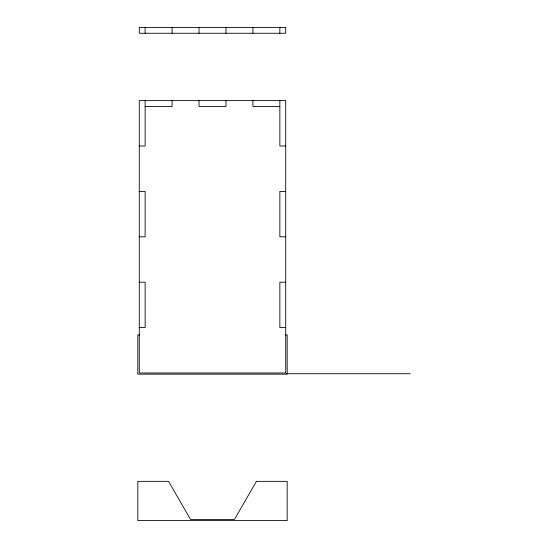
<?xml version="1.0" encoding="UTF-8"?>
<svg xmlns="http://www.w3.org/2000/svg" width="548" height="548" viewBox="0 0 548 548"><rect width="100%" height="100%" fill="white"/><g stroke="black" fill="none" stroke-linecap="round" stroke-linejoin="round"><path stroke-width="0.82" d="M145.138 106.476L172.079 106.476L172.079 100.62M279.857 106.476L252.916 106.476L252.916 100.62M139.281 146.015L145.138 146.015L145.138 100.62M285.714 146.015L279.857 146.015L279.857 100.62M139.281 191.41L145.138 191.41L145.138 236.805L139.281 236.805M285.714 191.41L279.857 191.41L279.857 236.805L285.714 236.805M139.281 282.199L145.138 282.199L145.138 327.594L139.281 327.594M285.714 282.199L279.857 282.199L279.857 327.594L285.714 327.594M139.521 334.917L137.815 334.917L137.815 374.161L287.179 374.161L287.179 334.917L285.474 334.917M286.611 373.722L410.185 373.722M279.857 27.4L279.857 33.257M252.916 27.4L252.916 33.257M225.968 27.4L225.968 33.257M225.968 100.62L225.968 106.476L199.027 106.476L199.027 100.62M199.027 27.4L199.027 33.257M172.079 27.4L172.079 33.257M145.138 27.4L145.138 33.257M256.43 481.356L234.462 519.429L190.533 519.429L168.565 481.356L137.815 481.356L137.815 520.6L287.179 520.6L287.179 481.356L256.43 481.356M285.714 27.4L139.281 27.4L139.281 33.257L285.714 33.257L285.714 27.4M285.714 100.62L139.281 100.62L139.281 372.989L285.714 372.989L285.714 100.62"/></g></svg>
